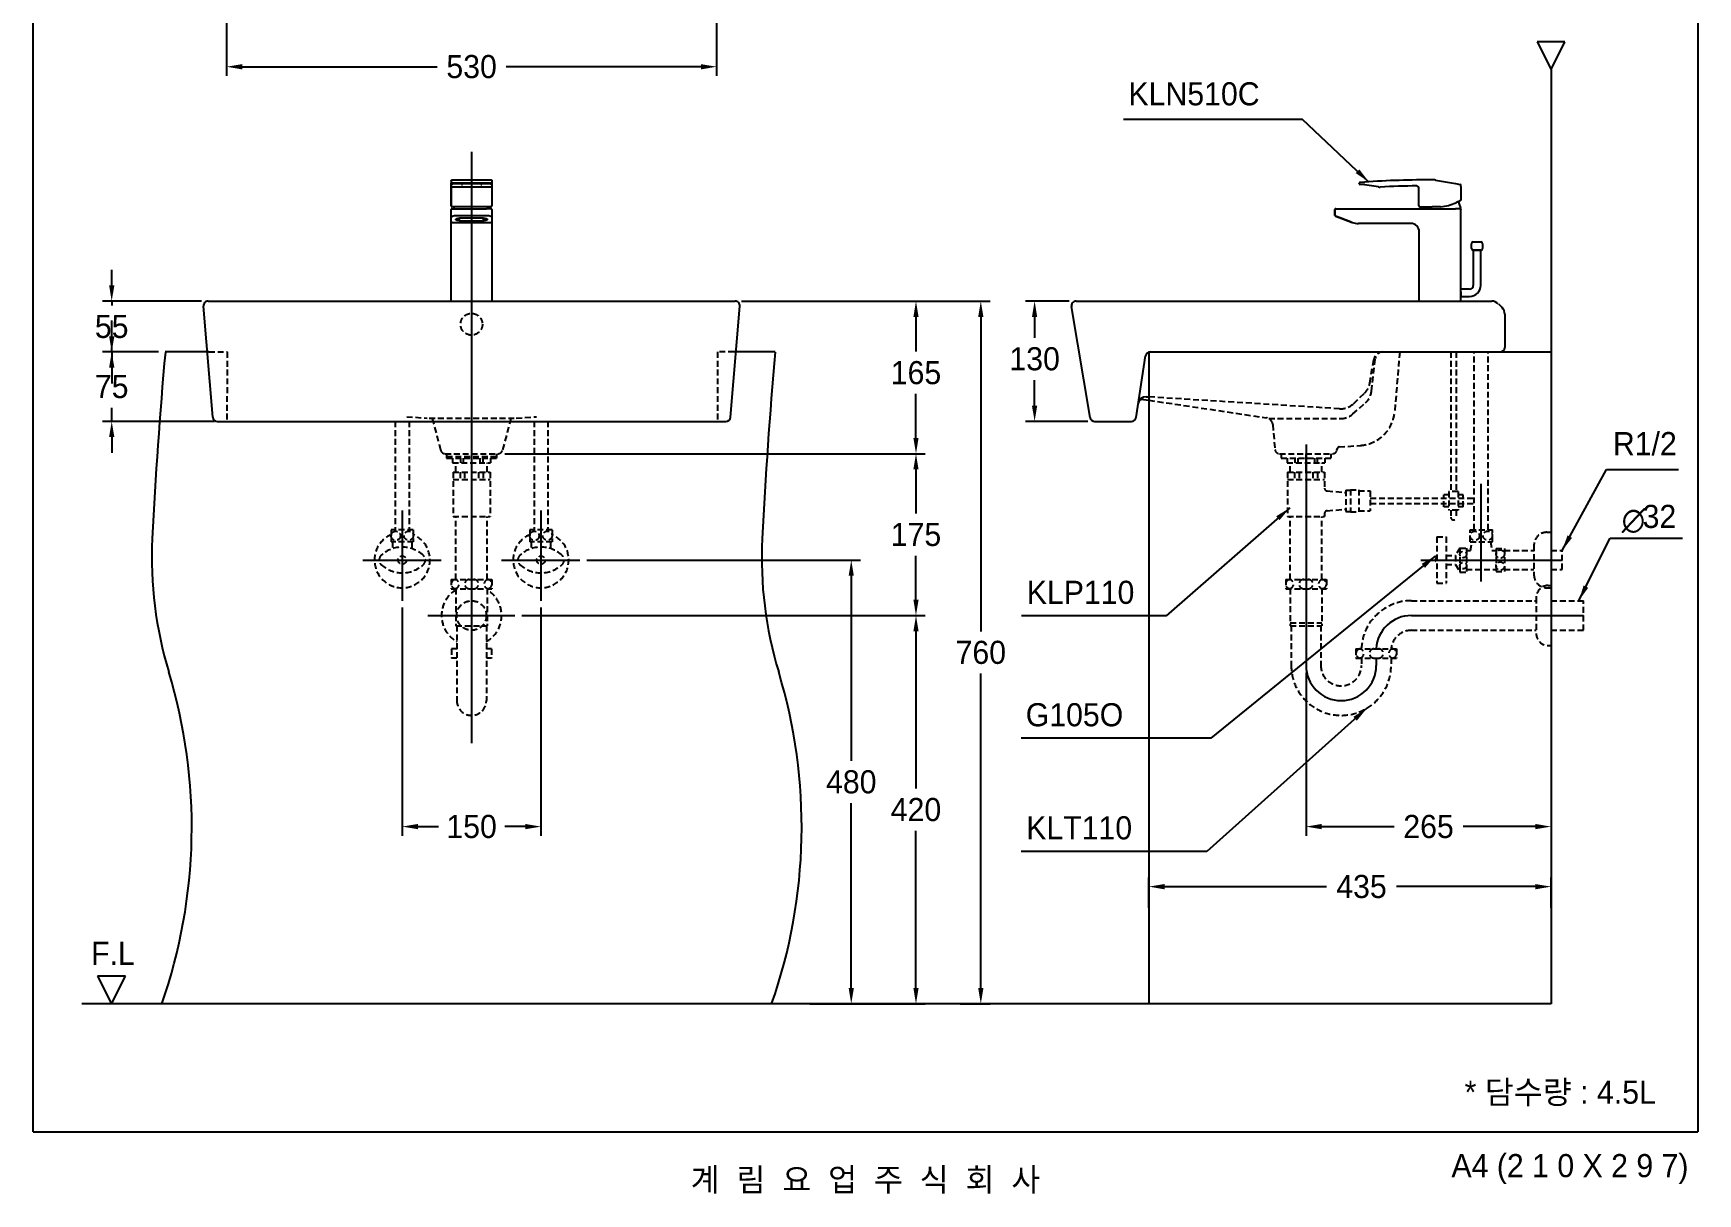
# Model space of a CAD drawing. Header units: millimetres. Extents: x 0 to 3800, y -67 to 2530.
# Drawn here: x 0 to 1800, y -67 to 1188 of the extents above; entities that cross this region are included whole.
import ezdxf
from ezdxf.enums import TextEntityAlignment as Align
from ezdxf.lldxf.tags import DXFTag

# ---------------------------------------------------------------- set-up
doc = ezdxf.new("R2010")
doc.units = ezdxf.units.MM
doc.linetypes.add('DASHED2', pattern=[9.525, 6.35, -3.175])
for name, color, linetype in [('TEXT', 7, 'Continuous'), ('내부선 및 부속', 4, 'Continuous'), ('도각라인', 7, 'Continuous'), ('외형선', 3, 'Continuous'), ('점선', 6, 'DASHED2'), ('중심선', 1, 'DASHED'), ('치수선', 7, 'Continuous')]:
    doc.layers.add(name, color=color, linetype=linetype)
doc.styles.add('____', font='')
doc.styles.add('타이틀', font='H2GTRM.TTF', dxfattribs={"height": 25})
doc.styles.get('____').set_extended_font_data('굴림')
tags = doc.linetypes.add('DASHDOT', pattern=[70, 31, -13, 13, -13]).pattern_tags.tags
tags[10:11] = [DXFTag(74, 4), DXFTag(75, 0), DXFTag(340, '0'), DXFTag(46, 0.0), DXFTag(50, 0.0), DXFTag(44, 0.0), DXFTag(45, 0.0)]
tags[8:9] = [DXFTag(74, 4), DXFTag(75, 0), DXFTag(340, '0'), DXFTag(46, 0.0), DXFTag(50, 0.0), DXFTag(44, 0.0), DXFTag(45, 0.0)]
tags[6:7] = [DXFTag(74, 4), DXFTag(75, 0), DXFTag(340, '0'), DXFTag(46, 0.0), DXFTag(50, 0.0), DXFTag(44, 0.0), DXFTag(45, 0.0)]
tags[4:5] = [DXFTag(74, 4), DXFTag(75, 0), DXFTag(340, '0'), DXFTag(46, 0.0), DXFTag(50, 0.0), DXFTag(44, 0.0), DXFTag(45, 0.0)]
tags = doc.linetypes.add('DASHED', pattern=[25.72, 12.86, -12.86]).pattern_tags.tags
tags[6:7] = [DXFTag(74, 4), DXFTag(75, 0), DXFTag(340, '0'), DXFTag(46, 0.0), DXFTag(50, 0.0), DXFTag(44, 0.0), DXFTag(45, 0.0)]
tags[4:5] = [DXFTag(74, 4), DXFTag(75, 0), DXFTag(340, '0'), DXFTag(46, 0.0), DXFTag(50, 0.0), DXFTag(44, 0.0), DXFTag(45, 0.0)]
doc.dimstyles.new('MSADIM', dxfattribs={"dimtxt": 33, "dimasz": 17, "dimexe": 10, "dimexo": 7.5, "dimgap": 10, "dimtad": 0, "dimtih": 1, "dimtoh": 1, "dimdec": 0, "dimzin": 1, "dimdsep": 46, "dimtxsty": '____', "dimcen": 11.25, "dimadec": 0, "dimazin": 0, "dimtfac": 1, "dimtdec": 0, "dimtix": 1, "dimtmove": 0, "dimatfit": 3, "dimfxl": 1, "dimtolj": 1, "dimtzin": 1, "dimarcsym": 0})

# ---------------------------------------------------------------- blocks, each defined once
blk = doc.blocks.new('*D4')
at = {"layer": '치수선', "color": 0, "linetype": 'Continuous', "lineweight": -2, "transparency": 16777216}
for p, q in [((209, 1294.6), (209, 1141.9)), ((739, 1294.6), (739, 1141.9)), ((226, 1151.9), (436.6, 1151.9)), ((722, 1151.9), (511.4, 1151.9))]:
    blk.add_line(p, q, dxfattribs=at)
at = {"layer": '치수선', "color": 0, "linetype": 'Continuous', "transparency": 16777216}
for points in [[(226, 1154.7), (226, 1149), (209, 1151.9)], [(722, 1154.7), (722, 1149), (739, 1151.9)]]:
    blk.add_solid(points, dxfattribs=at)
at = {"layer": '치수선', "color": 0, "linetype": 'Continuous', "transparency": 16777216, "insert": (474, 1151.9), "char_height": 25, "attachment_point": 5, "style": '____'}
blk.add_mtext('\\A1;530', dxfattribs=at)
blk = doc.blocks.new('*D9')
at = {"layer": '치수선', "color": 0, "linetype": 'Continuous', "lineweight": -2, "transparency": 16777216}
for p, q in [((84.8, 915.4), (84.8, 932.4)), ((182, 898.4), (74.8, 898.4)), ((84.8, 898.4), (84.8, 893.7)), ((84.8, 843.4), (84.8, 848.1)), ((135.3, 843.4), (74.8, 843.4)), ((84.8, 826.4), (84.8, 809.4))]:
    blk.add_line(p, q, dxfattribs=at)
at = {"layer": '치수선', "color": 0, "linetype": 'Continuous', "transparency": 16777216}
for points in [[(82, 915.4), (87.7, 915.4), (84.8, 898.4)], [(82, 826.4), (87.7, 826.4), (84.8, 843.4)]]:
    blk.add_solid(points, dxfattribs=at)
at = {"layer": '치수선', "color": 0, "linetype": 'Continuous', "transparency": 16777216, "insert": (84.8, 870.9), "char_height": 25, "attachment_point": 5, "style": '____'}
blk.add_mtext('\\A1;55', dxfattribs=at)
blk = doc.blocks.new('*D10')
at = {"layer": '치수선', "color": 0, "linetype": 'Continuous', "lineweight": -2, "transparency": 16777216}
for p, q in [((84.8, 860.4), (84.8, 877.4)), ((135.3, 843.4), (74.8, 843.4)), ((84.8, 843.4), (84.8, 828.8)), ((84.8, 768.4), (84.8, 783.1)), ((195.8, 768.4), (74.8, 768.4)), ((84.8, 751.4), (84.8, 734.4))]:
    blk.add_line(p, q, dxfattribs=at)
at = {"layer": '치수선', "color": 0, "linetype": 'Continuous', "transparency": 16777216}
for points in [[(82, 860.4), (87.7, 860.4), (84.8, 843.4)], [(82, 751.4), (87.7, 751.4), (84.8, 768.4)]]:
    blk.add_solid(points, dxfattribs=at)
at = {"layer": '치수선', "color": 0, "linetype": 'Continuous', "transparency": 16777216, "insert": (84.8, 805.9), "char_height": 25, "attachment_point": 5, "style": '____'}
blk.add_mtext('\\A1;75', dxfattribs=at)
blk = doc.blocks.new('*D11')
at = {"layer": '치수선', "color": 0, "linetype": 'Continuous', "lineweight": -2, "transparency": 16777216}
for p, q in [((765.8, 898.4), (964.6, 898.4)), ((954.6, 881.4), (954.6, 843.8)), ((954.6, 750.4), (954.6, 798.1)), ((510.1, 733.4), (964.6, 733.4))]:
    blk.add_line(p, q, dxfattribs=at)
at = {"layer": '치수선', "color": 0, "linetype": 'Continuous', "transparency": 16777216}
for points in [[(951.8, 881.4), (957.4, 881.4), (954.6, 898.4)], [(951.8, 750.4), (957.4, 750.4), (954.6, 733.4)]]:
    blk.add_solid(points, dxfattribs=at)
at = {"layer": '치수선', "color": 0, "linetype": 'Continuous', "transparency": 16777216, "insert": (954.6, 820.9), "char_height": 25, "attachment_point": 5, "style": '____'}
blk.add_mtext('\\A1;165', dxfattribs=at)
blk = doc.blocks.new('*D12')
at = {"layer": '치수선', "color": 0, "linetype": 'Continuous', "lineweight": -2, "transparency": 16777216}
for p, q in [((510.1, 733.4), (964.6, 733.4)), ((954.6, 716.4), (954.6, 668.8)), ((954.6, 575.4), (954.6, 623.1)), ((528.4, 558.4), (964.6, 558.4))]:
    blk.add_line(p, q, dxfattribs=at)
at = {"layer": '치수선', "color": 0, "linetype": 'Continuous', "transparency": 16777216}
for points in [[(951.8, 716.4), (957.4, 716.4), (954.6, 733.4)], [(951.8, 575.4), (957.4, 575.4), (954.6, 558.4)]]:
    blk.add_solid(points, dxfattribs=at)
at = {"layer": '치수선', "color": 0, "linetype": 'Continuous', "transparency": 16777216, "insert": (954.6, 645.9), "char_height": 25, "attachment_point": 5, "style": '____'}
blk.add_mtext('\\A1;175', dxfattribs=at)
blk = doc.blocks.new('*D13')
at = {"layer": '치수선', "color": 0, "linetype": 'Continuous', "lineweight": -2, "transparency": 16777216}
for p, q in [((528.4, 558.4), (964.6, 558.4)), ((954.6, 541.4), (954.6, 371.3)), ((954.6, 155.4), (954.6, 325.6)), ((878.1, 138.4), (964.6, 138.4))]:
    blk.add_line(p, q, dxfattribs=at)
at = {"layer": '치수선', "color": 0, "linetype": 'Continuous', "transparency": 16777216}
for points in [[(951.8, 541.4), (957.4, 541.4), (954.6, 558.4)], [(951.8, 155.4), (957.4, 155.4), (954.6, 138.4)]]:
    blk.add_solid(points, dxfattribs=at)
at = {"layer": '치수선', "color": 0, "linetype": 'Continuous', "transparency": 16777216, "insert": (954.6, 348.4), "char_height": 25, "attachment_point": 5, "style": '____'}
blk.add_mtext('\\A1;420', dxfattribs=at)
blk = doc.blocks.new('*D14')
at = {"layer": '치수선', "color": 0, "linetype": 'Continuous', "lineweight": -2, "transparency": 16777216}
for p, q in [((598.5, 618.4), (894.6, 618.4)), ((884.6, 601.4), (884.6, 401.3)), ((884.6, 155.4), (884.6, 355.6)), ((839.9, 138.4), (894.6, 138.4))]:
    blk.add_line(p, q, dxfattribs=at)
at = {"layer": '치수선', "color": 0, "linetype": 'Continuous', "transparency": 16777216}
for points in [[(881.8, 601.4), (887.4, 601.4), (884.6, 618.4)], [(881.8, 155.4), (887.4, 155.4), (884.6, 138.4)]]:
    blk.add_solid(points, dxfattribs=at)
at = {"layer": '치수선', "color": 0, "linetype": 'Continuous', "transparency": 16777216, "insert": (884.6, 378.4), "char_height": 25, "attachment_point": 5, "style": '____'}
blk.add_mtext('\\A1;480', dxfattribs=at)
blk = doc.blocks.new('*D15')
at = {"layer": '치수선', "color": 0, "linetype": 'Continuous', "lineweight": -2, "transparency": 16777216}
for p, q in [((765.8, 898.4), (1034.7, 898.4)), ((1024.7, 881.4), (1024.7, 541.3)), ((1024.7, 155.4), (1024.7, 495.6)), ((1002.4, 138.4), (1034.7, 138.4))]:
    blk.add_line(p, q, dxfattribs=at)
at = {"layer": '치수선', "color": 0, "linetype": 'Continuous', "transparency": 16777216}
for points in [[(1021.9, 881.4), (1027.5, 881.4), (1024.7, 898.4)], [(1021.9, 155.4), (1027.5, 155.4), (1024.7, 138.4)]]:
    blk.add_solid(points, dxfattribs=at)
at = {"layer": '치수선', "color": 0, "linetype": 'Continuous', "transparency": 16777216, "insert": (1024.7, 518.4), "char_height": 25, "attachment_point": 5, "style": '____'}
blk.add_mtext('\\A1;760', dxfattribs=at)
blk = doc.blocks.new('*D16')
at = {"layer": '치수선', "color": 0, "linetype": 'Continuous', "lineweight": -2, "transparency": 16777216}
for p, q in [((399, 566.9), (399, 320.1)), ((549, 566.9), (549, 320.1)), ((416, 330.1), (438.1, 330.1)), ((532, 330.1), (509.9, 330.1))]:
    blk.add_line(p, q, dxfattribs=at)
at = {"layer": '치수선', "color": 0, "linetype": 'Continuous', "transparency": 16777216}
for points in [[(416, 333), (416, 327.3), (399, 330.1)], [(532, 333), (532, 327.3), (549, 330.1)]]:
    blk.add_solid(points, dxfattribs=at)
at = {"layer": '치수선', "color": 0, "linetype": 'Continuous', "transparency": 16777216, "insert": (474, 330.1), "char_height": 25, "attachment_point": 5, "style": '____'}
blk.add_mtext('\\A1;150', dxfattribs=at)
blk = doc.blocks.new('*D17')
at = {"layer": '치수선', "color": 0, "linetype": 'Continuous', "lineweight": -2, "transparency": 16777216}
for p, q in [((1376.4, 496.9), (1376.4, 320.1)), ((1393.4, 330.1), (1471.6, 330.1)), ((1624.4, 330.1), (1546.2, 330.1)), ((1641.4, 338), (1641.4, 320.1))]:
    blk.add_line(p, q, dxfattribs=at)
at = {"layer": '치수선', "color": 0, "linetype": 'Continuous', "transparency": 16777216}
for points in [[(1393.4, 333), (1393.4, 327.3), (1376.4, 330.1)], [(1624.4, 333), (1624.4, 327.3), (1641.4, 330.1)]]:
    blk.add_solid(points, dxfattribs=at)
at = {"layer": '치수선', "color": 0, "linetype": 'Continuous', "transparency": 16777216, "insert": (1508.9, 330.1), "char_height": 25, "attachment_point": 5, "style": '____'}
blk.add_mtext('\\A1;265', dxfattribs=at)
blk = doc.blocks.new('*D18')
at = {"layer": '치수선', "color": 0, "linetype": 'Continuous', "lineweight": -2, "transparency": 16777216}
for p, q in [((1206.4, 242.2), (1206.4, 275.2)), ((1641.4, 242.2), (1641.4, 275.2)), ((1223.4, 265.2), (1398.7, 265.2)), ((1624.4, 265.2), (1474.1, 265.2))]:
    blk.add_line(p, q, dxfattribs=at)
at = {"layer": '치수선', "color": 0, "linetype": 'Continuous', "transparency": 16777216}
for points in [[(1223.4, 268), (1223.4, 262.3), (1206.4, 265.2)], [(1624.4, 268), (1624.4, 262.3), (1641.4, 265.2)]]:
    blk.add_solid(points, dxfattribs=at)
at = {"layer": '치수선', "color": 0, "linetype": 'Continuous', "transparency": 16777216, "insert": (1436.4, 265.2), "char_height": 25, "attachment_point": 5, "style": '____'}
blk.add_mtext('\\A1;435', dxfattribs=at)
blk = doc.blocks.new('*D19')
at = {"layer": '치수선', "color": 0, "linetype": 'Continuous', "lineweight": -2, "transparency": 16777216}
for p, q in [((1120.3, 898.4), (1072.9, 898.4)), ((1082.9, 881.4), (1082.9, 858.8)), ((1082.9, 785.4), (1082.9, 813.1)), ((1140.3, 768.4), (1072.9, 768.4))]:
    blk.add_line(p, q, dxfattribs=at)
at = {"layer": '치수선', "color": 0, "linetype": 'Continuous', "transparency": 16777216}
for points in [[(1080, 881.4), (1085.7, 881.4), (1082.9, 898.4)], [(1080, 785.4), (1085.7, 785.4), (1082.9, 768.4)]]:
    blk.add_solid(points, dxfattribs=at)
at = {"layer": '치수선', "color": 0, "linetype": 'Continuous', "transparency": 16777216, "insert": (1082.9, 835.9), "char_height": 25, "attachment_point": 5, "style": '____'}
blk.add_mtext('\\A1;130', dxfattribs=at)

msp = doc.modelspace()

# ---------------------------------------------------------------- linework, layer by layer
msp.add_line((452, 898.4), (496, 898.4))
at = {"layer": '내부선 및 부속', "linetype": 'Continuous'}
for p, q in [((452, 1028.4), (452, 1026.2)), ((452, 1028.4), (452, 1028.3)), ((452, 1028.3), (452, 1024.5)), ((452, 1024.9), (452, 1026.2)), ((453, 1029.5), (495, 1029.5)), ((496, 1028.5), (496, 1026.2)), ((496, 1026.2), (496, 1024.9)), ((1516.4, 1029.3), (1538.1, 1025.5)), ((452, 1022.9), (452, 1024.9)), ((452, 1024.5), (452, 1023.6)), ((452, 1001.4), (452, 1024.1)), ((452, 1024.1), (452, 1022.8)), ((452, 1022.4), (452, 1023.6)), ((452, 1022.8), (452, 1022.9)), ((452, 1022.4), (452, 1005.6)), ((453, 1021.9), (495, 1021.9)), ((490, 1025.8), (458, 1025.8)), ((458, 1025.8), (458, 1025.6)), ((458, 1025.6), (490, 1025.6)), ((464, 1025.2), (463, 1025.2)), ((463, 1025.2), (463, 1024.6)), ((463, 1024.6), (463, 1024.4)), ((463, 1024.4), (464, 1024.4)), ((464, 1024.4), (464, 1025.2)), ((464, 1024.6), (464, 1025.2)), ((464, 1024.4), (464, 1024.6)), ((484, 1025.2), (484, 1024.6)), ((485, 1025.2), (484, 1025.2)), ((484, 1024.6), (484, 1024.4)), ((484, 1024.4), (485, 1024.4)), ((485, 1024.4), (484, 1024.4)), ((485, 1024.6), (485, 1025.2)), ((485, 1024.4), (485, 1025.2)), ((485, 1024.4), (485, 1024.6)), ((485, 1024.4), (485, 1024.4)), ((490, 1025.6), (490, 1025.8)), ((495, 1021.8), (495, 1021.9)), ((496, 1024.9), (496, 1022.9)), ((496, 1024.1), (496, 1024.1)), ((496, 1024.1), (496, 1001.4)), ((496, 1022.8), (496, 1022.9)), ((1433.9, 1025.6), (1433.9, 1025.8)), ((1433.9, 1025.8), (1433.9, 1025.6)), ((1439.8, 1024), (1434.8, 1024.6)), ((1454.9, 1021.9), (1439.8, 1024)), ((1498.5, 1001.4), (1498.5, 1020)), ((1538.1, 1025.5), (1543.1, 1024.6)), ((1543.9, 1023.6), (1543.9, 1023.5)), ((1543.9, 1022.4), (1543.9, 1023.5)), ((1543.9, 1022.4), (1543.9, 1008)), ((452, 1005.6), (452, 1001.4)), ((452, 989.3), (452, 997.4)), ((452, 898.4), (452, 997.4)), ((453.4, 1000.4), (453, 1000.4)), ((453, 998.4), (458, 998.4)), ((494.6, 1000.4), (453.4, 1000.4)), ((458, 998.4), (490, 998.4)), ((458, 991.1), (490, 991.1)), ((495, 998.4), (490, 998.4)), ((495, 1000.4), (494.6, 1000.4)), ((496, 997.4), (496, 989.3)), ((1407.7, 991.1), (1407.7, 997.4)), ((1407.7, 997.4), (1407.7, 991.1)), ((1413.3, 988.4), (1408.3, 990.2)), ((1408.3, 990.2), (1413.3, 988.4)), ((1408.7, 998.4), (1413.7, 998.4)), ((1413.7, 998.4), (1537.9, 998.4)), ((1499.5, 1000.4), (1512.9, 1000.4)), ((1500, 1000.4), (1504.4, 1000.4)), ((1514.9, 1000.4), (1512.9, 1000.4)), ((1521.9, 1000.4), (1514.9, 1000.4)), ((1542.9, 998.4), (1537.9, 998.4)), ((1542.9, 998.4), (1543.9, 998.4)), ((1543.9, 998.4), (1543.9, 997.4)), ((1543.9, 898.4), (1543.9, 997.4)), ((452, 984.6), (452, 989.3)), ((452, 983.4), (452, 984.6)), ((452, 898.4), (452, 983.4)), ((453, 983.6), (495, 983.6)), ((487, 988.1), (461, 988.1)), ((461, 985.4), (461, 988.1)), ((461, 985.4), (487, 985.4)), ((487, 985.4), (487, 988.1)), ((496, 989.3), (496, 984.6)), ((496, 983.4), (496, 984.6)), ((496, 983.4), (496, 983.4)), ((496, 983.4), (496, 898.4)), ((1413.3, 988.4), (1426.3, 983.6)), ((1426.3, 983.6), (1413.3, 988.4)), ((1414, 988.2), (1421.5, 985.4)), ((1421.5, 985.4), (1414, 988.2)), ((1489.9, 982.4), (1433.2, 982.4)), ((1498.9, 898.4), (1498.9, 973.4)), ((1555.3, 955.4), (1555.3, 960.4)), ((1557.3, 962.4), (1565.4, 962.4)), ((1567.3, 960.5), (1567.3, 955.4)), ((1557.3, 953.4), (1557.3, 915.4)), ((1557.3, 953.4), (1565.3, 953.4)), ((1561.3, 953.4), (1557.3, 953.4)), ((1563.7, 953.4), (1559, 953.4)), ((1565.3, 953.4), (1561.3, 953.4)), ((1565.4, 953.4), (1561.3, 953.4)), ((1565.3, 915.4), (1565.3, 953.4)), ((1543.9, 930.4), (1543.9, 935.4)), ((1543.9, 908.4), (1543.9, 930.4)), ((1553.3, 911.4), (1543.9, 911.4)), ((1543.9, 908.4), (1543.9, 903.4)), ((1543.9, 903.4), (1553.3, 903.4)), ((189.9, 843.4), (142.8, 843.4)), ((802.4, 843.4), (757.9, 843.4)), ((1206.4, 843.3), (1206.4, 138.4)), ((1586.4, 843.4), (1641.4, 843.4)), ((1203.5, 794.9), (1206.4, 794.8))]:
    msp.add_line(p, q, dxfattribs=at)
for centre, radius, start, end in [((1507.6, 29.5), 1000, 89.5936, 93.8863), ((1514.6, 1019.5), 10, 80, 89.5936), ((495, 1022.8), 1, 270, 0), ((1434.9, 1025.6), 1, 202.1993, 262.1993), ((1434.9, 1025.6), 1, 202.1993, 262.1993), ((1434.9, 1025.6), 1, 202.1993, 262.1993), ((1434.9, 1025.6), 1, 202.1993, 262.1993), ((1456.2, 1031.8), 10, 262.1993, 272.9349), ((1507.6, 29.5), 993.6, 90.6538, 92.9349), ((1495.1, 1019.9), 3.34, 2.007, 69.3544), ((453, 1001.4), 1, 180, 270), ((453, 997.4), 1, 90, 180), ((453, 997.4), 1, 90, 180), ((481.7, 993.4), 27.6, 165.1842, 169.4357), ((467.3, 993.4), 27.6, 10.5643, 14.8158), ((495, 1001.4), 1, 270, 0), ((495, 997.4), 1, 0, 90), ((1408.7, 997.4), 1, 90, 180), ((1408.7, 997.4), 1, 90, 180), ((1499.5, 1001.4), 1, 180, 270), ((1531.1, 993.4), 27.6, 165.1842, 169.4357), ((1516.4, 1056), 55.8, 275.72, 293.156), ((1516.8, 993.4), 27.6, 10.5643, 27.3016), ((1433.2, 1002.4), 20, 250, 270), ((1433.2, 1002.4), 20, 250, 270), ((1489.9, 973.4), 9, 0, 90), ((1557.3, 960.4), 2, 90, 180), ((1557.3, 955.4), 1.92, 180, 270), ((1565.4, 960.5), 1.92, 0, 90), ((1565.4, 955.4), 1.92, 270, 0), ((1553.3, 915.4), 4, 270, 0), ((1553.3, 915.4), 12, 270, 0), ((5099.4, 396.5), 4976.7, 174.8481, 177.1769), ((5759, 396.5), 4976.7, 174.8481, 177.1769), ((1203, 787), 8, 86.4559, 172.3592), ((553.3, 620.7), 425.1, 177.1769, 196.87), ((1212.9, 620.7), 425.1, 177.1769, 196.87), ((-407, 329.5), 578.4, 340.7085, 16.87), ((252.6, 329.5), 578.4, 340.7085, 16.87)]:
    msp.add_arc(centre, radius, start, end, dxfattribs=at)
for points, knots in [([(452, 1028.6), (452, 1028.6), (452, 1028.7), (452.1, 1028.9), (452.2, 1029.1), (452.4, 1029.3), (452.7, 1029.4), (452.9, 1029.5), (453, 1029.5)], [0, 0, 0, 0, 0.097046, 0.215477, 0.366984, 0.6013, 0.806128, 1, 1, 1, 1]), ([(458, 1025.8), (457.6, 1025.8), (456.9, 1025.8), (456, 1025.8), (455.4, 1025.9), (454.8, 1025.9), (454.1, 1025.9), (453.4, 1025.9), (453, 1026), (452.8, 1026), (452.7, 1026), (452.4, 1026), (452.1, 1026.1), (452, 1026.2), (452, 1026.2)], [0, 0, 0, 0, 0.142857, 0.214286, 0.285714, 0.357143, 0.428571, 0.571429, 0.642857, 0.678571, 0.696429, 0.714286, 0.857143, 1, 1, 1, 1]), ([(495.9, 1026.1), (495.9, 1026.1), (495.8, 1026.1), (495.5, 1026), (494.7, 1026), (493.9, 1025.9), (493.2, 1025.9), (492.4, 1025.9), (491.3, 1025.8), (490.4, 1025.8), (490, 1025.8)], [0, 0, 0, 0, 0.022938, 0.185782, 0.348626, 0.511469, 0.592891, 0.674313, 0.837156, 1, 1, 1, 1]), ([(495, 1029.5), (495, 1029.5), (495.1, 1029.5), (495.3, 1029.4), (495.6, 1029.3), (495.8, 1029.1), (495.9, 1029), (495.9, 1028.8), (496, 1028.7), (496, 1028.6), (496, 1028.6), (496, 1028.5)], [0, 0, 0, 0, 0.020818, 0.239105, 0.419032, 0.574027, 0.708164, 0.821662, 0.913084, 0.980269, 1, 1, 1, 1]), ([(1434.8, 1026.8), (1434.7, 1026.8), (1434.5, 1026.8), (1434.3, 1026.6), (1434.1, 1026.4), (1434, 1026.1), (1433.9, 1025.9), (1433.9, 1025.8)], [0, 0, 0, 0, 0.285714, 0.428571, 0.571429, 0.785714, 1, 1, 1, 1]), ([(1434.8, 1026.8), (1434.8, 1026.8), (1434.9, 1026.8), (1435.2, 1026.9), (1435.6, 1026.9), (1436, 1026.9), (1436.7, 1027), (1437.7, 1027), (1438.7, 1027.1), (1439.5, 1027.2), (1439.9, 1027.2)], [0, 0, 0, 0, 0.142857, 0.285714, 0.357143, 0.428571, 0.571429, 0.714286, 0.857143, 1, 1, 1, 1]), ([(452, 1024.9), (452, 1025), (452.4, 1025.2), (454.1, 1025.5), (456.2, 1025.6), (457.5, 1025.6), (458, 1025.6)], [0, 0, 0, 0, 0.285714, 0.571429, 0.857143, 1, 1, 1, 1]), ([(490, 1025.6), (490.9, 1025.6), (492.7, 1025.6), (494.8, 1025.4), (495.7, 1025.2), (495.9, 1025.1), (495.9, 1025.1)], [0, 0, 0, 0, 0.32589, 0.651781, 0.977671, 1, 1, 1, 1]), ([(1543.8, 1008), (1543.8, 1008), (1543.9, 1008), (1543.9, 1008), (1543.9, 1008)], [0, 0, 0, 0, 0.15708, 1, 1, 1, 1]), ([(452, 989.3), (452, 989.6), (452.4, 990.1), (454.1, 990.8), (456.2, 991.1), (457.5, 991.1), (458, 991.1)], [0, 0, 0, 0, 0.285714, 0.571429, 0.857143, 1, 1, 1, 1]), ([(490, 991.1), (490.9, 991.1), (492.7, 991), (494.8, 990.5), (495.7, 990), (495.9, 989.7), (495.9, 989.7)], [0, 0, 0, 0, 0.326484, 0.652968, 0.979452, 1, 1, 1, 1]), ([(1407.7, 991.1), (1407.7, 991.1), (1407.7, 990.9), (1407.8, 990.7), (1407.9, 990.5), (1408.1, 990.3), (1408.2, 990.2), (1408.3, 990.2)], [0, 0, 0, 0, 0.214286, 0.428571, 0.571429, 0.714286, 1, 1, 1, 1]), ([(1543.3, 1007.1), (1543.3, 1007.1), (1543.2, 1007), (1543, 1006.9), (1542.6, 1006.7), (1542.2, 1006.5), (1541.9, 1006.3), (1541.4, 1006.1), (1541, 1005.9), (1540.3, 1005.6), (1539.7, 1005.3), (1539.1, 1005), (1538.9, 1004.9), (1538.7, 1004.8)], [0, 0, 0, 0, 0.022972, 0.19686, 0.283804, 0.370748, 0.457692, 0.5229, 0.63158, 0.718524, 0.892412, 0.935884, 1, 1, 1, 1]), ([(1542.9, 1006.9), (1542.9, 1006.9), (1542.9, 1006.9), (1542.8, 1006.8), (1542.8, 1006.8), (1542.7, 1006.8), (1542.7, 1006.8), (1542.6, 1006.7), (1542.5, 1006.7), (1542.5, 1006.6), (1542.4, 1006.6), (1542.4, 1006.6), (1542.3, 1006.6), (1542.3, 1006.5), (1542.2, 1006.5), (1542.1, 1006.5), (1542, 1006.4), (1541.9, 1006.3), (1541.8, 1006.3), (1541.7, 1006.2), (1541.6, 1006.2), (1541.4, 1006.1), (1541.4, 1006.1), (1541.3, 1006.1), (1541.3, 1006.1), (1541.3, 1006)], [0, 0, 0, 0, 0.147203, 0.147203, 0.295653, 0.295653, 0.37051, 0.37051, 0.483564, 0.483564, 0.521467, 0.521467, 0.597561, 0.597561, 0.635788, 0.635788, 0.751471, 0.751471, 0.829397, 0.829397, 0.947331, 0.947331, 0.986892, 0.986892, 1, 1, 1, 1]), ([(1543.8, 1008), (1543.8, 1007.9), (1543.8, 1007.7), (1543.7, 1007.5), (1543.5, 1007.2), (1543.4, 1007.1), (1543.3, 1007.1)], [0, 0, 0, 0, 0.250001, 0.499999, 0.749998, 1, 1, 1, 1]), ([(452, 983.4), (452, 983.4), (452, 983.4), (452, 983.3), (452, 983.2), (452, 983.2)], [0, 0, 0, 0, 0.003909, 0.003909, 1, 1, 1, 1]), ([(496, 983.3), (496, 983.2), (496, 983.2), (496, 983.2), (496, 983.2)], [0, 0, 0, 0, 0.705199, 1, 1, 1, 1])]:
    msp.add_open_spline(points, degree=3, knots=knots, dxfattribs=at)
for points, degree in [([(496, 1026.4), (496, 1026.2), (495.9, 1026.1)], 2), ([(496, 1026.2), (496, 1026.2), (496, 1026.1), (495.9, 1026.1)], 3), ([(496, 1026.4), (496, 1026.3), (496, 1026.2), (496, 1026.2)], 3), ([(1434.8, 1026.8), (1434.3, 1026.8), (1433.9, 1026.3), (1433.9, 1025.8)], 3), ([(1434.6, 1026.8), (1434.6, 1026.8), (1434.6, 1026.8), (1434.7, 1026.8)], 3), ([(495.6, 1022), (495.6, 1021.9), (495.5, 1021.8), (495.5, 1021.8)], 3), ([(495.5, 1021.9), (495.5, 1021.9), (495.5, 1021.8), (495.5, 1021.8)], 3), ([(495.9, 1025.1), (495.9, 1024.9), (496, 1024.7)], 2), ([(495.9, 1025.1), (496, 1025), (496, 1025), (496, 1024.9)], 3), ([(496, 1024.9), (496, 1024.9), (496, 1024.8), (496, 1024.7)], 3), ([(1433.9, 1025.6), (1433.9, 1025.1), (1434.3, 1024.7), (1434.8, 1024.6)], 3), ([(1538.1, 1025.5), (1538.1, 1025.5), (1538.1, 1025.5), (1538.1, 1025.5)], 3), ([(1543.9, 1023.6), (1543.9, 1024.1), (1543.6, 1024.5), (1543.1, 1024.6)], 3), ([(1407.7, 991.1), (1407.7, 990.7), (1408, 990.3), (1408.3, 990.2)], 3), ([(1538.8, 1004.9), (1538.6, 1004.8), (1538.3, 1004.7)], 2), ([(1538.3, 1004.7), (1538.3, 1004.7), (1538.3, 1004.7), (1538.3, 1004.7)], 3), ([(495.9, 989.7), (496, 989.6), (496, 989.4), (496, 989.3)], 3), ([(495.9, 989.7), (495.9, 989.4), (496, 989.1)], 2), ([(496, 989.3), (496, 989.3), (496, 989.2), (496, 989.1)], 3)]:
    msp.add_open_spline(points, degree=degree, dxfattribs=at)
for points in [[(453, 1021.9), (452, 1021.9), (452, 1022.9)], [(496, 1022.9), (496, 1021.9), (495, 1021.9)], [(453, 983.6), (452, 983.6), (452, 984.6)], [(496, 984.6), (496, 983.6), (495, 983.6)]]:
    msp.add_rational_spline(points, [1, 0.707106781056, 1], degree=2, dxfattribs=at)
for points in [[(461, 985.4), (457, 985.4), (457, 986.8), (457, 988.1), (461, 988.1)], [(487, 988.1), (491, 988.1), (491, 986.8), (491, 985.4), (487, 985.4)]]:
    msp.add_rational_spline(points, [1, 0.707106781056, 1, 0.707106781056, 1], degree=2, knots=[0, 0, 0, 0.5, 0.5, 1, 1, 1], dxfattribs=at)
at = {"layer": '도각라인'}
for p, q in [((0, 0), (0, 2530)), ((1800, 2530), (1800, 0)), ((0, 0), (1800, 0))]:
    msp.add_line(p, q, dxfattribs=at)
at = {"layer": '외형선', "linetype": 'Continuous'}
for p, q in [((1656.4, 1179), (1626.4, 1179)), ((1626.4, 1179), (1641.4, 1149)), ((1641.4, 1149), (1656.4, 1179)), ((1641.4, 1149), (1641.4, 138.4)), ((194, 773), (184, 893)), ((189, 898.4), (759, 898.4)), ((754, 773), (764, 893)), ((1142.8, 772.6), (1122.8, 892.6)), ((1127.8, 898.4), (1577.3, 898.4)), ((1584.4, 895.5), (1588.5, 891.4)), ((1591.4, 884.3), (1591.4, 848.4)), ((1192.7, 772.7), (1202.8, 839.2)), ((1207.8, 843.4), (1586.4, 843.4)), ((1200.7, 792.1), (1206.4, 791.3)), ((199, 768.4), (749, 768.4)), ((1147.8, 768.4), (1187.8, 768.4)), ((99.6, 168.4), (69.6, 168.4)), ((69.6, 168.4), (84.6, 138.4)), ((84.6, 138.4), (99.6, 168.4)), ((1641.4, 138.4), (52.4, 138.4))]:
    msp.add_line(p, q, dxfattribs=at)
for centre, radius, start, end in [((189, 893.4), 5, 90, 184.7636), ((759, 893.4), 5, 355.2364, 90), ((1127.8, 893.4), 5, 90, 193.4957), ((1577.3, 888.4), 10, 45, 90), ((1581.4, 884.3), 10, 0, 45), ((1586.4, 848.4), 5, 270, 0), ((1207.8, 838.4), 5, 90, 171.3529), ((1200, 787.2), 5, 81.4982, 171.3529), ((199, 773.4), 5, 184.7636, 270), ((749, 773.4), 5, 270, 355.2364), ((1147.8, 773.4), 5, 189.4623, 270), ((1187.8, 773.4), 5, 270, 351.3529)]:
    msp.add_arc(centre, radius, start, end, dxfattribs=at)
at = {"layer": '점선'}
for p, q in [((189.9, 843.4), (209.8, 843.4)), ((209.8, 843.4), (209.3, 768.4)), ((739.8, 843.4), (739.8, 768.4)), ((757.9, 843.4), (739.8, 843.4)), ((1445.5, 810), (1449.6, 835.1)), ((1447.3, 801.1), (1451.3, 836.3)), ((1477.7, 843.4), (1472.3, 778.8)), ((1532.9, 843.4), (1532.9, 692.4)), ((1538.9, 843.4), (1538.9, 692.4)), ((1558.4, 651.2), (1558.4, 843.4)), ((1573.4, 651.2), (1573.4, 843.4)), ((1412.7, 782), (1206.4, 794.8)), ((1427.7, 787.5), (1439.6, 798.8)), ((1206.4, 791.3), (1333.7, 772.2)), ((1427.1, 776.4), (1440.6, 788.3)), ((391.5, 768.4), (391.5, 651.2)), ((403.8, 773.4), (425.8, 771.9)), ((406.5, 768.4), (406.5, 651.2)), ((520.2, 771.4), (427.8, 771.4)), ((431.5, 771.4), (440.6, 737.2)), ((516.5, 771.4), (507.4, 737.2)), ((522.2, 771.9), (544.2, 773.4)), ((541.5, 768.4), (541.5, 651.2)), ((556.5, 768.4), (556.5, 651.2)), ((1336.2, 771.4), (1413.9, 771.4)), ((1340.5, 765), (1342.8, 738)), ((1409.9, 737.2), (1410.4, 739.2)), ((1412.2, 740.7), (1435.1, 742.2)), ((445.4, 733.4), (502.6, 733.4)), ((447, 733.4), (447, 728.4)), ((447, 730.4), (501, 730.4)), ((447, 728.4), (501, 728.4)), ((453.5, 728.4), (453.5, 723.4)), ((453.5, 723.4), (494.5, 723.4)), ((457, 713.4), (457, 723.4)), ((462, 728.4), (462, 723.4)), ((465, 728.4), (465, 723.4)), ((483, 728.4), (483, 723.4)), ((486, 728.4), (486, 723.4)), ((491, 713.4), (491, 723.4)), ((494.5, 728.4), (494.5, 723.4)), ((501, 733.4), (501, 728.4)), ((1347.8, 733.4), (1405.1, 733.4)), ((1349.4, 733.4), (1349.4, 728.4)), ((1349.4, 728.4), (1403.4, 728.4)), ((1355.9, 728.4), (1355.9, 723.4)), ((1355.9, 723.4), (1396.9, 723.4)), ((1359.4, 713.4), (1359.4, 723.4)), ((1364.4, 728.4), (1364.4, 723.4)), ((1367.4, 728.4), (1367.4, 723.4)), ((1385.4, 728.4), (1385.4, 723.4)), ((1388.4, 728.4), (1388.4, 723.4)), ((1393.4, 713.4), (1393.4, 723.4)), ((1396.9, 728.4), (1396.9, 723.4)), ((1403.4, 733.4), (1403.4, 728.4)), ((454, 713.4), (454, 665.4)), ((454, 713.4), (494, 713.4)), ((454, 705.4), (494, 705.4)), ((461.5, 713.4), (461.5, 705.4)), ((466.5, 713.4), (466.5, 705.4)), ((481.5, 713.4), (481.5, 705.4)), ((486.5, 713.4), (486.5, 705.4)), ((494, 713.4), (494, 665.4)), ((1356.4, 713.4), (1356.4, 665.4)), ((1356.4, 713.4), (1396.4, 713.4)), ((1356.4, 705.4), (1396.4, 705.4)), ((1363.9, 713.4), (1363.9, 705.4)), ((1368.9, 713.4), (1368.9, 705.4)), ((1383.9, 713.4), (1383.9, 705.4)), ((1388.9, 713.4), (1388.9, 705.4)), ((1396.4, 713.4), (1396.4, 696.2)), ((1399.2, 693.2), (1419.4, 691.4)), ((1419.4, 693.9), (1419.4, 670.9)), ((1419.4, 693.9), (1424.4, 693.9)), ((1424.4, 694.4), (1424.4, 670.4)), ((1424.4, 694.4), (1433.4, 694.4)), ((1433.4, 694.4), (1433.4, 670.4)), ((1433.4, 693.2), (1445.9, 693.2)), ((1445.9, 693.2), (1445.9, 671.7)), ((1445.9, 685.4), (1558.4, 685.4)), ((1525.4, 675.9), (1525.4, 688.9)), ((1530.9, 688.9), (1525.4, 688.9)), ((1540.9, 692.4), (1530.9, 692.4)), ((1530.9, 692.4), (1530.9, 672.4)), ((1540.9, 692.4), (1540.9, 672.4)), ((1546.4, 688.9), (1540.9, 688.9)), ((1546.4, 675.9), (1546.4, 688.9)), ((1396.4, 668.7), (1396.4, 665.4)), ((1399.2, 671.7), (1419.4, 673.4)), ((1419.4, 670.9), (1424.4, 670.9)), ((1424.4, 670.4), (1433.4, 670.4)), ((1433.4, 671.7), (1445.9, 671.7)), ((1445.9, 679.4), (1558.4, 679.4)), ((1530.9, 675.9), (1525.4, 675.9)), ((1540.9, 672.4), (1530.9, 672.4)), ((1532.9, 672.4), (1532.9, 664.8)), ((1538.9, 672.4), (1538.9, 664.8)), ((1546.4, 675.9), (1540.9, 675.9)), ((387, 651.2), (387, 638.2)), ((411, 651.2), (387, 651.2)), ((411, 651.2), (411, 638.2)), ((454, 665.4), (494, 665.4)), ((457, 597.4), (457, 665.4)), ((491, 597.4), (491, 665.4)), ((537, 651.2), (537, 638.2)), ((561, 651.2), (537, 651.2)), ((561, 651.2), (561, 638.2)), ((1356.4, 665.4), (1396.4, 665.4)), ((1359.4, 597.4), (1359.4, 665.4)), ((1393.4, 597.4), (1393.4, 665.4)), ((1553.9, 651.2), (1577.9, 651.2)), ((1553.9, 638.2), (1553.9, 651.2)), ((1577.9, 638.2), (1577.9, 651.2)), ((1636.9, 648.4), (1640.9, 648.4)), ((411, 638.2), (387, 638.2)), ((388.5, 638.2), (388.5, 630.8)), ((409.5, 638.2), (409.5, 630.8)), ((561, 638.2), (537, 638.2)), ((538.5, 638.2), (538.5, 630.8)), ((559.5, 638.2), (559.5, 630.8)), ((1517.9, 643.4), (1517.9, 593.4)), ((1517.9, 643.4), (1527.9, 643.4)), ((1527.9, 643.4), (1527.9, 593.4)), ((1542.9, 631.4), (1537.9, 623.2)), ((1542.9, 631.4), (1549.9, 631.4)), ((1542.9, 631.4), (1542.9, 605.4)), ((1549.9, 631.4), (1549.9, 605.4)), ((1553.9, 638.2), (1577.9, 638.2)), ((1554.4, 628.7), (1555.9, 638.2)), ((1575.9, 638.2), (1577.4, 628.7)), ((1581.9, 630.9), (1581.9, 605.9)), ((1581.9, 630.9), (1590.9, 630.9)), ((1590.9, 630.9), (1590.9, 605.9)), ((1622.9, 634.4), (1622.9, 602.4)), ((1527.9, 623.2), (1537.9, 623.2)), ((1527.9, 613.7), (1537.9, 613.7)), ((1537.9, 623.2), (1537.9, 613.7)), ((1537.9, 613.7), (1542.9, 605.4)), ((1549.9, 628.7), (1554.4, 628.7)), ((1577.4, 628.7), (1581.9, 628.7)), ((1590.9, 628.7), (1622.9, 628.7)), ((1641.4, 628.7), (1653.4, 628.7)), ((1653.4, 608.2), (1653.4, 628.7)), ((452, 597.4), (496, 597.4)), ((452, 597.4), (452, 587.4)), ((496, 597.4), (496, 587.4)), ((1354.4, 597.4), (1398.4, 597.4)), ((1354.4, 597.4), (1354.4, 587.4)), ((1398.4, 597.4), (1398.4, 587.4)), ((1542.9, 605.4), (1549.9, 605.4)), ((1549.9, 608.2), (1581.9, 608.2)), ((1581.9, 605.9), (1590.9, 605.9)), ((1590.9, 608.2), (1622.9, 608.2)), ((1641.4, 608.2), (1653.4, 608.2)), ((452, 587.4), (496, 587.4)), ((457, 587.4), (457, 587.7)), ((457, 587.4), (457, 547.4)), ((491, 587.4), (491, 587.7)), ((491, 587.4), (491, 547.4)), ((1354.4, 587.4), (1398.4, 587.4)), ((1359.4, 587.4), (1359.4, 587.7)), ((1359.4, 587.4), (1359.4, 547.4)), ((1393.4, 587.4), (1393.4, 587.7)), ((1393.4, 587.4), (1393.4, 547.4)), ((1517.9, 593.4), (1527.9, 593.4)), ((1625.4, 577.9), (1625.4, 542.4)), ((1636.9, 588.4), (1640.9, 588.4)), ((1638.4, 590.9), (1641.4, 590.9)), ((1490.3, 574.4), (1625.4, 574.4)), ((1641.4, 574.4), (1676.4, 574.4)), ((1676.4, 542.4), (1676.4, 574.4)), ((457, 547.4), (491, 547.4)), ((458, 547.4), (458, 466.4)), ((490, 547.4), (490, 466.4)), ((1359.4, 550.4), (1393.4, 550.4)), ((1359.4, 547.4), (1393.4, 547.4)), ((1360.4, 547.4), (1360.4, 504.4)), ((1392.4, 547.4), (1392.4, 504.4)), ((1490.3, 542.4), (1625.4, 542.4)), ((1641.4, 542.4), (1676.4, 542.4)), ((452.2, 522.4), (452.2, 512.4)), ((458, 522.4), (452.2, 522.4)), ((495.7, 522.4), (490, 522.4)), ((495.7, 522.4), (495.7, 512.4)), ((1430.4, 522.4), (1474.4, 522.4)), ((1430.4, 522.4), (1430.4, 512.4)), ((1436.4, 522.4), (1436.4, 523.6)), ((1474.4, 522.4), (1474.4, 512.4)), ((1638.4, 525.9), (1641.4, 525.9)), ((458, 512.4), (452.2, 512.4)), ((495.7, 512.4), (490, 512.4)), ((1430.4, 512.4), (1474.4, 512.4)), ((1436.4, 512.4), (1436.4, 504.4)), ((1468.4, 512.4), (1468.4, 504.4))]:
    msp.add_line(p, q, dxfattribs=at)
for centre, radius in [((473.9, 873.4), 11.8), ((392, 644.6), 5), ((406, 644.8), 5), ((542, 644.6), 5), ((556, 644.8), 5), ((1558.9, 644.6), 5), ((1572.9, 644.8), 5), ((399, 618.4), 4.5), ((549, 618.4), 4.5), ((1546.4, 624.4), 3.5), ((1546.4, 612.4), 3.5), ((1586.4, 624.9), 4.5), ((1586.4, 611.9), 4.5), ((474, 558.4), 16)]:
    msp.add_circle(centre, radius, dxfattribs=at)
for centre, radius, start, end in [((1459.5, 833.4), 10, 90, 170.6203), ((1459.2, 835.4), 8, 89.0502, 173.5521), ((1425.8, 813.3), 20, 313.727, 350.6204), ((1427.4, 803.4), 20, 311.3478, 353.5521), ((1413.9, 801.9), 20, 266.4559, 313.727), ((1413.9, 791.4), 20, 270, 311.3478), ((1432.4, 782.2), 40, 273.8408, 355.1714), ((1332.5, 764.3), 8, 4.8672, 81.4982), ((1347.8, 738.4), 5, 184.8672, 269.9995), ((1412.3, 738.7), 2, 93.8405, 165.6169), ((445.4, 738.4), 5, 194.8207, 270), ((502.6, 738.4), 5, 270, 345.1793), ((1405.1, 738.4), 5, 270.0007, 345.6157), ((1399.4, 696.2), 3, 180, 265.0303), ((1399.4, 668.7), 3, 94.9697, 180), ((1535.9, 664.8), 3, 180, 0), ((1636.9, 634.4), 14, 90, 180), ((399, 618.4), 30, 113.5781, 66.4217), ((399, 598.8), 33.6, 47.499, 132.501), ((549, 618.4), 30, 113.5781, 66.4217), ((549, 598.8), 33.6, 47.499, 132.501), ((381, 618.4), 7, 132.501, 227.499), ((399, 638.1), 33.6, 227.499, 312.501), ((417, 618.4), 7, 312.501, 47.499), ((531, 618.4), 7, 132.501, 227.499), ((549, 638.1), 33.6, 227.499, 312.501), ((567, 618.4), 7, 312.501, 47.499), ((1524.3, 618.4), 7.84, 144.9654, 215.0346), ((457, 592.4), 5, 98.6269, 261.3731), ((455.5, 592.4), 5, 278.6269, 81.3731), ((471.5, 592.4), 5, 90, 270), ((476.5, 592.4), 5, 270, 90), ((492.5, 592.4), 5, 98.6269, 261.3731), ((491, 592.4), 5, 278.6269, 81.3731), ((1359.4, 592.4), 5, 98.6269, 261.3731), ((1357.9, 592.4), 5, 278.6269, 81.3731), ((1373.9, 592.4), 5, 90, 270), ((1378.9, 592.4), 5, 270, 90), ((1394.9, 592.4), 5, 98.6269, 261.3731), ((1393.4, 592.4), 5, 278.6269, 81.3731), ((1636.9, 602.4), 14, 180, 270), ((474, 558.4), 32.5, 121.5389, 240.5076), ((474, 558.4), 32.5, 299.4924, 58.4611), ((1638.4, 577.9), 13, 90, 180), ((1490.3, 520.4), 54, 90, 176.6714), ((1490.3, 520.4), 22, 90, 174.7841), ((1435.4, 517.4), 5, 98.6269, 261.3731), ((1433.9, 517.4), 5, 278.6269, 81.3731), ((1449.9, 517.4), 5, 90, 270), ((1454.9, 517.4), 5, 270, 90), ((1470.9, 517.4), 5, 98.6269, 261.3731), ((1469.4, 517.4), 5, 278.6269, 81.3731), ((1638.4, 538.9), 13, 180, 270), ((1414.4, 504.4), 54, 180, 0), ((1414.4, 504.4), 22, 180, 0), ((474, 466.4), 16, 180, 0)]:
    msp.add_arc(centre, radius, start, end, dxfattribs=at)
at = {"layer": '중심선', "linetype": 'DASHDOT'}
for p, q in [((474, 1059.7), (474, 420.2)), ((1376.4, 743.4), (1376.4, 504.4)), ((1376.4, 713.4), (1376.4, 733.4)), ((1565.9, 595.2), (1565.9, 700.7)), ((399, 671.9), (399, 574.4)), ((549, 671.9), (549, 574.4)), ((356.4, 618.4), (441, 618.4)), ((506.4, 618.4), (591, 618.4)), ((1500.4, 618.4), (1653.4, 618.4)), ((426.6, 558.4), (520.9, 558.4)), ((1490.3, 558.4), (1676.4, 558.4)), ((1452.4, 512.4), (1452.4, 504.4))]:
    msp.add_line(p, q, dxfattribs=at)
for centre, start, end in [((1490.3, 520.4), 90, 176.6714), ((1414.4, 504.4), 180, 0)]:
    msp.add_arc(centre, 38, start, end, dxfattribs=at)

# ---------------------------------------------------------------- texts
at = {"layer": 'TEXT', "style": '타이틀'}
msp.add_text('F.L', height=25, dxfattribs=at).set_placement((86.1, 193.1), align=Align.MIDDLE)
for s, p in [('* 담수량 : 4.5L', (1651.3, 42.9)), ('계  림  요  업  주  식  회  사', (900, -51.7))]:
    msp.add_text(s, height=25, dxfattribs=at).set_placement(p, align=Align.MIDDLE_CENTER)
msp.add_text('A4 (2 1 0 X 2 9 7)', height=25, dxfattribs=at).set_placement((1790, -36.5), align=Align.MIDDLE_RIGHT)
at = {"layer": 'TEXT', "char_height": 25, "width": 380.447, "attachment_point": 1, "line_spacing_factor": 0.963855, "style": '타이틀'}
for s, insert in [('\\A1;KLN510C', (1184.4, 1135.1)), ('\\A1;KLP110', (1074.4, 596)), ('\\A1;G105O', (1073.3, 463.6)), ('\\A1;KLT110', (1073.8, 341.3))]:
    msp.add_mtext(s, dxfattribs=dict(at, insert=insert))
at = {"layer": '치수선'}
for s, style, p in [('∅', '____', (1717.8, 649.1)), ('32', '타이틀', (1740.4, 653.1))]:
    msp.add_text(s, height=25, dxfattribs=dict(at, style=style)).set_placement(p)
at = {"layer": '치수선', "linetype": 'Continuous', "insert": (1708.3, 756.8), "char_height": 25, "width": 380.447, "attachment_point": 1, "line_spacing_factor": 0.963855, "style": '타이틀'}
msp.add_mtext('\\A1;R1/2', dxfattribs=at)

# ---------------------------------------------------------------- dimensions: what is measured, and where the dimension line sits
at = {"layer": '치수선', "linetype": 'Continuous'}
for base, p1, p2, picture, middle in [((739, 1151.9), (209, 1302.1), (739, 1302.1), '*D4', (474, 1151.9)), ((549, 330.1), (399, 574.4), (549, 574.4), '*D16', (474, 330.1)), ((1641.4, 265.2), (1206.4, 234.7), (1641.4, 234.7), '*D18', (1436.4, 265.2))]:
    dim = msp.add_linear_dim(base=base, p1=p1, p2=p2, dimstyle='MSADIM', override={"dimtxt": 25}, dxfattribs=at)
    dim.commit()
    dim.dimension.update_dxf_attribs({"geometry": picture, "text_midpoint": middle, "dimtype": 160})
for base, p1, p2, picture, middle in [((84.8, 843.4), (189.5, 898.4), (142.8, 843.4), '*D9', (84.8, 870.9)), ((84.8, 768.4), (142.8, 843.4), (203.3, 768.4), '*D10', (84.8, 805.9)), ((954.6, 558.4), (502.6, 733.4), (520.9, 558.4), '*D12', (954.6, 645.9)), ((884.6, 138.4), (591, 618.4), (832.4, 138.4), '*D14', (884.6, 378.4)), ((954.6, 138.4), (520.9, 558.4), (870.6, 138.4), '*D13', (954.6, 348.4))]:
    dim = msp.add_linear_dim(base=base, p1=p1, p2=p2, angle=90, dimstyle='MSADIM', override={"dimtxt": 25}, dxfattribs=at)
    dim.commit()
    dim.dimension.update_dxf_attribs({"geometry": picture, "text_midpoint": middle})
for base, p1, p2, picture, middle in [((954.6, 733.4), (758.3, 898.4), (502.6, 733.4), '*D11', (954.6, 820.9)), ((1024.7, 138.4), (758.3, 898.4), (994.9, 138.4), '*D15', (1024.7, 518.4)), ((1082.9, 768.4), (1127.8, 898.4), (1147.8, 768.4), '*D19', (1082.9, 835.9))]:
    dim = msp.add_linear_dim(base=base, p1=p1, p2=p2, angle=90, dimstyle='MSADIM', override={"dimtxt": 25}, dxfattribs=at)
    dim.commit()
    dim.dimension.update_dxf_attribs({"geometry": picture, "text_midpoint": middle, "dimtype": 160})
dim = msp.add_linear_dim(base=(1641.4, 330.1), p1=(1376.4, 504.4), p2=(1641.4, 345.5), dimstyle='MSADIM', override={"dimtxt": 25}, dxfattribs=at)
dim.commit()
dim.dimension.update_dxf_attribs({"geometry": '*D17', "text_midpoint": (1508.9, 330.1)})

# ---------------------------------------------------------------- leaders
for points in [[(1444.5, 1027.2), (1372.5, 1095), (1179.1, 1095)], [(1653.5, 628.8), (1701.2, 716.4), (1779.3, 716.4)], [(1358.8, 674.8), (1225.1, 558), (1068.7, 558)], [(1671.5, 574.5), (1705.2, 642.1), (1783.5, 642.1)], [(1516.5, 622.9), (1273.4, 425.7), (1068.5, 425.6)], [(1442.2, 458.1), (1269, 303.1), (1068.5, 303.1)]]:
    msp.add_leader(points, dimstyle='MSADIM', override={"dimtxt": 25}, dxfattribs=at)

doc.saveas('drawing.dxf')
